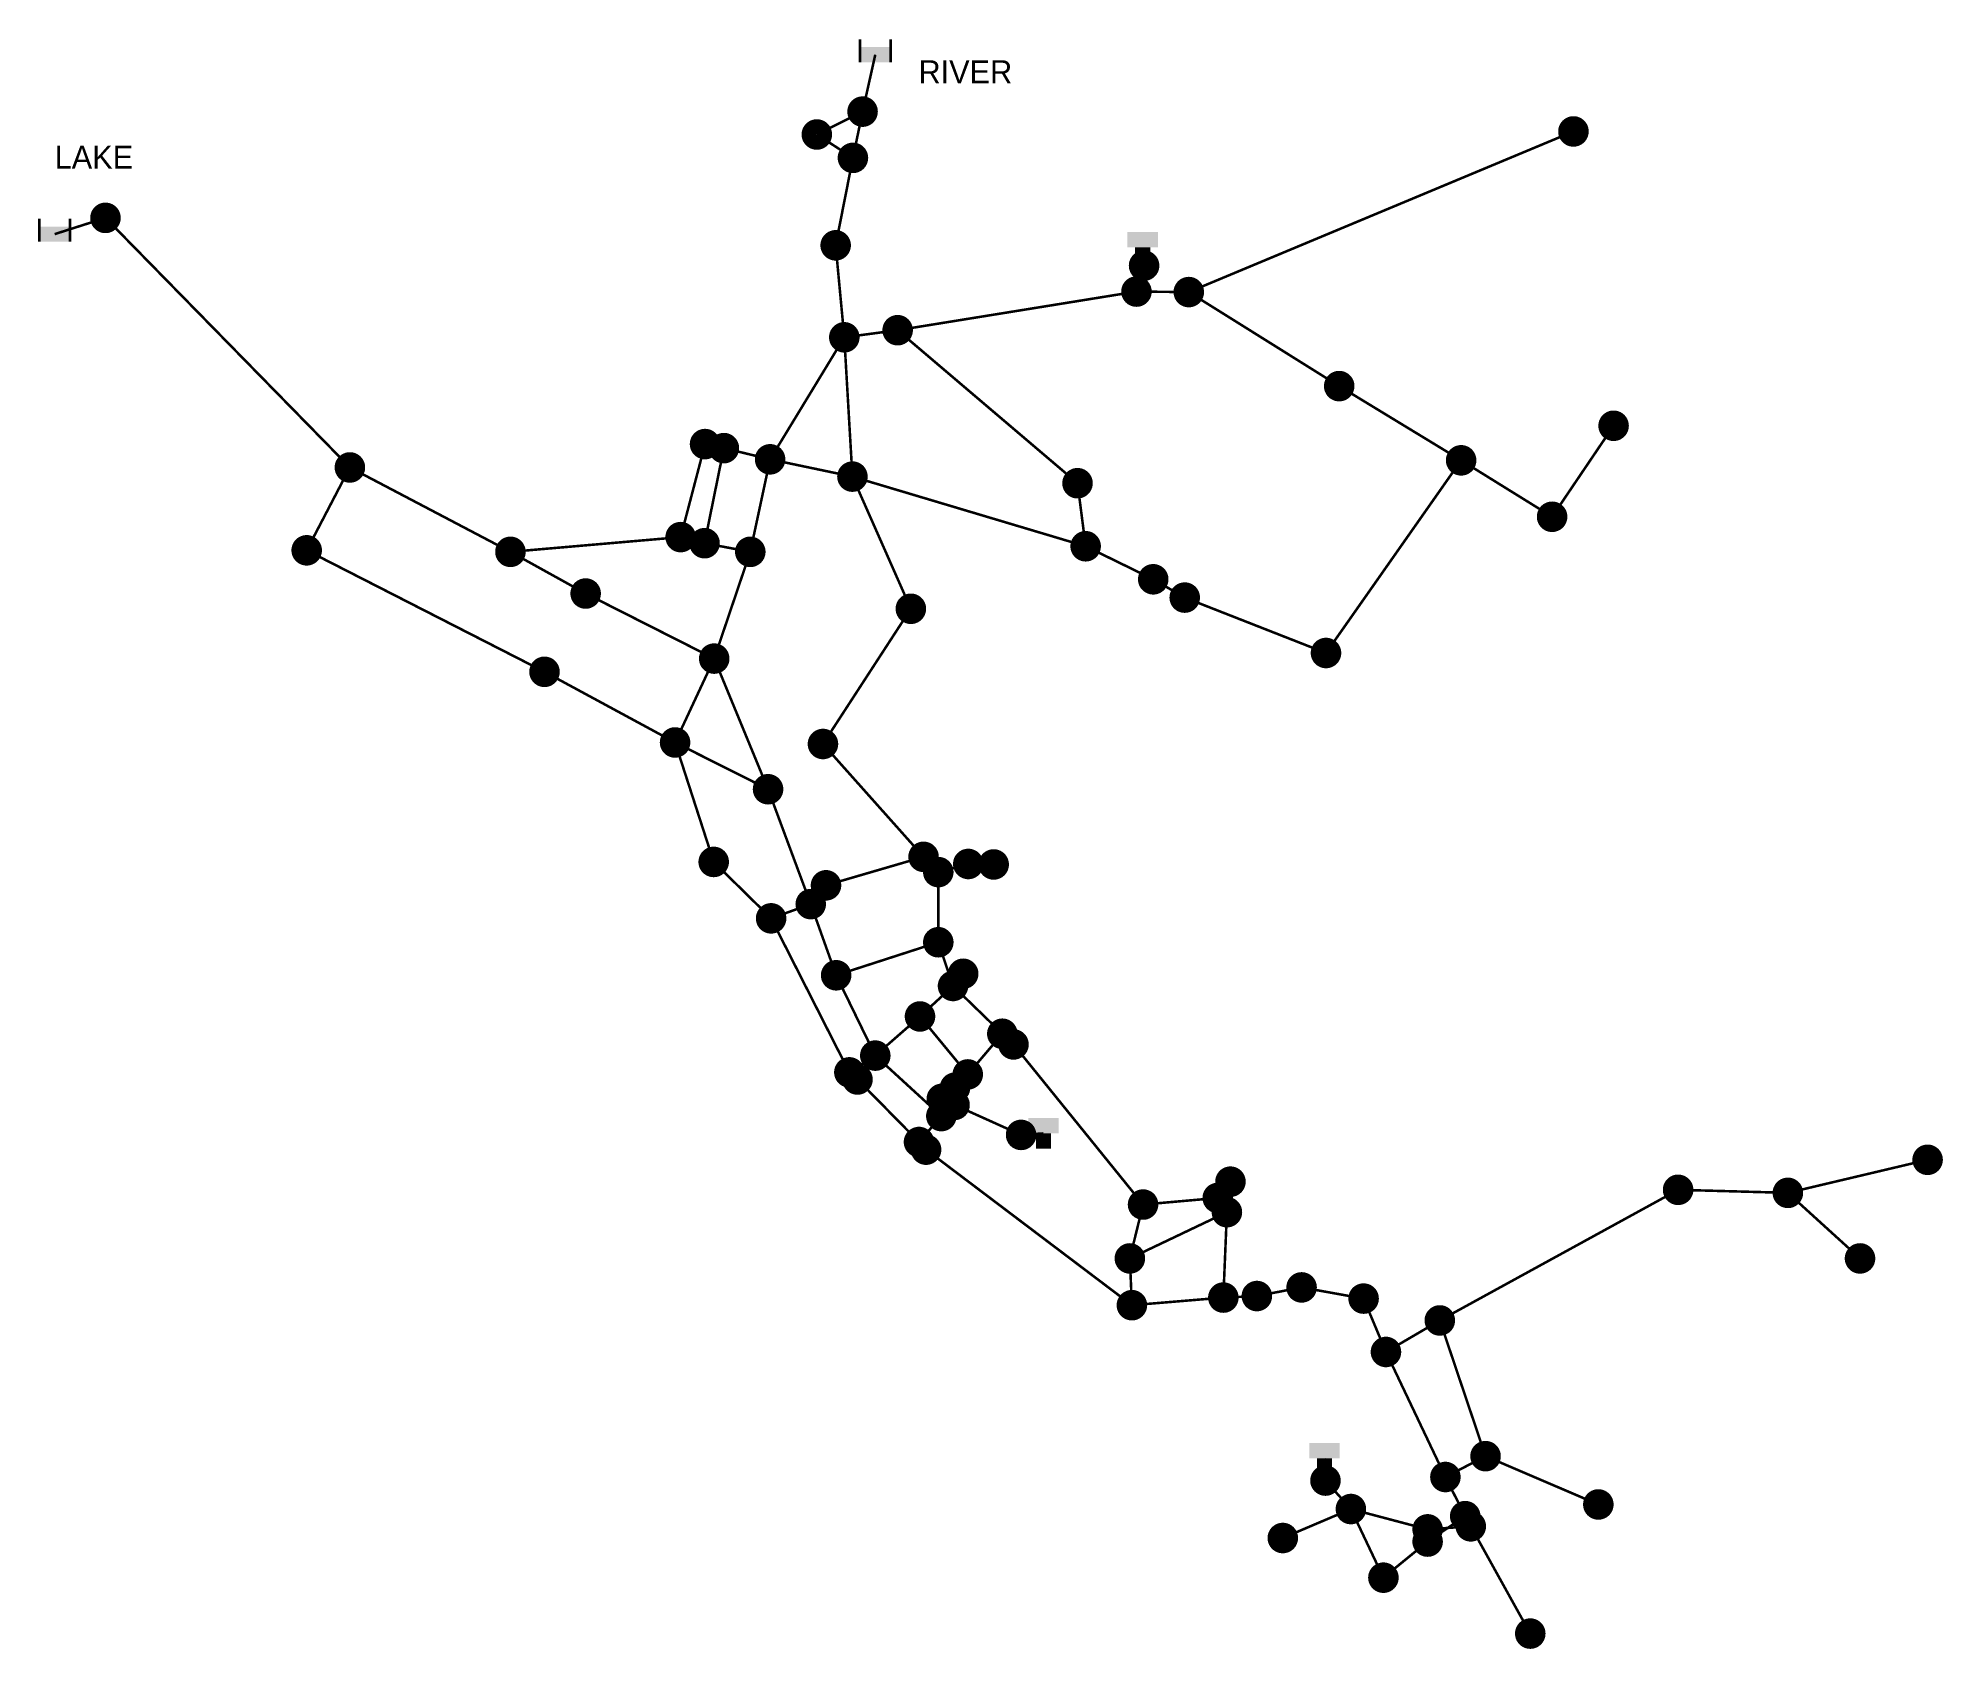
# Model space of a CAD drawing. Extents: x 7.7 to 45.2, y -0.3 to 31.4.
import ezdxf

# ---------------------------------------------------------------- set-up
doc = ezdxf.new("R2010")
doc.units = 0
for name, color, linetype in [('Junctions', 7, 'CONTINUOUS'), ('Labels', 7, 'CONTINUOUS'), ('Links', 7, 'CONTINUOUS'), ('Tanks', 7, 'CONTINUOUS')]:
    doc.layers.add(name, color=color, linetype=linetype)

msp = doc.modelspace()

# ---------------------------------------------------------------- linework, layer by layer
at = {"layer": 'Junctions', "color": 7, "const_width": 0.301}
for points in [[(23.75, 29.94, 1), (24.05, 29.94, 1)], [(22.85, 29.49, 1), (23.15, 29.49, 1)], [(37.74, 29.55, 1), (38.04, 29.55, 1)], [(23.56, 29.03, 1), (23.86, 29.03, 1)], [(8.85, 27.85, 1), (9.15, 27.85, 1)], [(23.22, 27.31, 1), (23.52, 27.31, 1)], [(29.29, 26.91, 1), (29.59, 26.91, 1)], [(29.14, 26.4, 1), (29.44, 26.4, 1)], [(30.17, 26.39, 1), (30.47, 26.39, 1)], [(24.44, 25.64, 1), (24.74, 25.64, 1)], [(23.39, 25.5, 1), (23.69, 25.5, 1)], [(33.13, 24.54, 1), (33.43, 24.54, 1)], [(38.53, 23.76, 1), (38.83, 23.76, 1)], [(20.65, 23.4, 1), (20.95, 23.4, 1)], [(21.02, 23.32, 1), (21.32, 23.32, 1)], [(21.93, 23.1, 1), (22.23, 23.1, 1)], [(35.53, 23.08, 1), (35.83, 23.08, 1)], [(13.66, 22.94, 1), (13.96, 22.94, 1)], [(23.55, 22.76, 1), (23.85, 22.76, 1)], [(27.98, 22.63, 1), (28.28, 22.63, 1)], [(37.32, 21.97, 1), (37.62, 21.97, 1)], [(20.17, 21.57, 1), (20.47, 21.57, 1)], [(20.64, 21.45, 1), (20.94, 21.45, 1)], [(12.81, 21.31, 1), (13.11, 21.31, 1)], [(16.82, 21.28, 1), (17.12, 21.28, 1)], [(21.54, 21.28, 1), (21.84, 21.28, 1)], [(28.14, 21.39, 1), (28.44, 21.39, 1)], [(29.47, 20.74, 1), (29.77, 20.74, 1)], [(18.3, 20.46, 1), (18.6, 20.46, 1)], [(30.09, 20.38, 1), (30.39, 20.38, 1)], [(24.7, 20.16, 1), (25, 20.16, 1)], [(32.87, 19.29, 1), (33.17, 19.29, 1)], [(17.49, 18.92, 1), (17.79, 18.92, 1)], [(20.83, 19.18, 1), (21.13, 19.18, 1)], [(20.06, 17.53, 1), (20.36, 17.53, 1)], [(22.97, 17.5, 1), (23.27, 17.5, 1)], [(21.89, 16.61, 1), (22.19, 16.61, 1)], [(20.82, 15.18, 1), (21.12, 15.18, 1)], [(24.95, 15.28, 1), (25.25, 15.28, 1)], [(25.83, 15.14, 1), (26.13, 15.14, 1)], [(26.33, 15.13, 1), (26.63, 15.13, 1)], [(23.03, 14.72, 1), (23.33, 14.72, 1)], [(25.24, 14.98, 1), (25.54, 14.98, 1)], [(22.73, 14.35, 1), (23.03, 14.35, 1)], [(21.95, 14.07, 1), (22.25, 14.07, 1)], [(25.24, 13.6, 1), (25.54, 13.6, 1)], [(23.23, 12.95, 1), (23.53, 12.95, 1)], [(25.73, 12.98, 1), (26.03, 12.98, 1)], [(25.53, 12.74, 1), (25.83, 12.74, 1)], [(24.88, 12.14, 1), (25.18, 12.14, 1)], [(26.5, 11.8, 1), (26.8, 11.8, 1)], [(24, 11.37, 1), (24.3, 11.37, 1)], [(26.72, 11.59, 1), (27.02, 11.59, 1)], [(23.49, 11.04, 1), (23.79, 11.04, 1)], [(25.82, 11, 1), (26.12, 11, 1)], [(23.65, 10.9, 1), (23.95, 10.9, 1)], [(25.57, 10.74, 1), (25.87, 10.74, 1)], [(25.31, 10.52, 1), (25.61, 10.52, 1)], [(25.56, 10.4, 1), (25.86, 10.4, 1)], [(25.3, 10.18, 1), (25.6, 10.18, 1)], [(24.86, 9.67, 1), (25.16, 9.67, 1)], [(25, 9.52, 1), (25.3, 9.52, 1)], [(26.87, 9.81, 1), (27.17, 9.81, 1)], [(44.71, 9.32, 1), (45.01, 9.32, 1)], [(30.99, 8.89, 1), (31.29, 8.89, 1)], [(39.8, 8.73, 1), (40.1, 8.73, 1)], [(29.27, 8.44, 1), (29.57, 8.44, 1)], [(30.74, 8.57, 1), (31.04, 8.57, 1)], [(41.96, 8.67, 1), (42.26, 8.67, 1)], [(30.92, 8.29, 1), (31.22, 8.29, 1)], [(29.01, 7.38, 1), (29.31, 7.38, 1)], [(43.38, 7.38, 1), (43.68, 7.38, 1)], [(29.05, 6.46, 1), (29.35, 6.46, 1)], [(30.85, 6.61, 1), (31.15, 6.61, 1)], [(31.51, 6.64, 1), (31.81, 6.64, 1)], [(32.39, 6.81, 1), (32.69, 6.81, 1)], [(33.61, 6.59, 1), (33.91, 6.59, 1)], [(35.11, 6.16, 1), (35.41, 6.16, 1)], [(34.05, 5.54, 1), (34.35, 5.54, 1)], [(36.01, 3.49, 1), (36.31, 3.49, 1)], [(35.22, 3.08, 1), (35.52, 3.08, 1)], [(32.86, 3.01, 1), (33.16, 3.01, 1)], [(33.36, 2.45, 1), (33.66, 2.45, 1)], [(38.23, 2.54, 1), (38.53, 2.54, 1)], [(34.87, 2.05, 1), (35.17, 2.05, 1)], [(35.61, 2.31, 1), (35.91, 2.31, 1)], [(35.72, 2.11, 1), (36.02, 2.11, 1)], [(32.02, 1.88, 1), (32.32, 1.88, 1)], [(34.87, 1.81, 1), (35.17, 1.81, 1)], [(34, 1.1, 1), (34.3, 1.1, 1)], [(36.89, 0, 1), (37.19, 0, 1)]]:
    msp.add_lwpolyline(points, format="xyb", close=True, dxfattribs=at)
at = {"layer": 'Links', "color": 7, "const_width": 0.0502}
for points in [[(24.15, 31.06), (23.9, 29.94)], [(23.9, 29.94), (23, 29.49)], [(23.9, 29.94), (23.71, 29.03)], [(23, 29.49), (23.71, 29.03)], [(30.32, 26.39), (37.89, 29.55)], [(23.71, 29.03), (23.37, 27.31)], [(8, 27.53), (9, 27.85)], [(9, 27.85), (13.81, 22.94)], [(23.37, 27.31), (23.54, 25.5)], [(29.41, 27.27), (29.44, 26.91)], [(29.44, 26.91), (29.29, 26.4)], [(24.59, 25.64), (29.29, 26.4)], [(29.29, 26.4), (30.32, 26.39)], [(30.32, 26.39), (33.28, 24.54)], [(23.54, 25.5), (22.08, 23.1)], [(23.54, 25.5), (24.59, 25.64)], [(23.54, 25.5), (23.7, 22.76)], [(24.59, 25.64), (28.13, 22.63)], [(33.28, 24.54), (35.68, 23.08)], [(38.68, 23.76), (37.47, 21.97)], [(20.8, 23.4), (20.32, 21.57)], [(21.17, 23.32), (20.79, 21.45)], [(21.17, 23.32), (20.8, 23.4)], [(22.08, 23.1), (21.17, 23.32)], [(13.81, 22.94), (12.96, 21.31)], [(13.81, 22.94), (16.97, 21.28)], [(22.08, 23.1), (21.69, 21.28)], [(23.7, 22.76), (22.08, 23.1)], [(33.02, 19.29), (35.68, 23.08)], [(37.47, 21.97), (35.68, 23.08)], [(23.7, 22.76), (28.29, 21.39)], [(23.7, 22.76), (24.85, 20.16)], [(28.29, 21.39), (28.13, 22.63)], [(20.32, 21.57), (16.97, 21.28)], [(20.79, 21.45), (20.32, 21.57)], [(21.69, 21.28), (20.79, 21.45)], [(29.62, 20.74), (28.29, 21.39)], [(12.96, 21.31), (17.64, 18.92)], [(16.97, 21.28), (18.45, 20.46)], [(20.98, 19.18), (21.69, 21.28)], [(30.24, 20.38), (29.62, 20.74)], [(18.45, 20.46), (20.98, 19.18)], [(30.24, 20.38), (33.02, 19.29)], [(24.85, 20.16), (23.12, 17.5)], [(20.98, 19.18), (20.21, 17.53)], [(20.98, 19.18), (22.04, 16.61)], [(17.64, 18.92), (20.21, 17.53)], [(20.21, 17.53), (22.04, 16.61)], [(20.21, 17.53), (20.97, 15.18)], [(23.12, 17.5), (25.1, 15.28)], [(22.04, 16.61), (22.88, 14.35)], [(20.97, 15.18), (22.1, 14.07)], [(25.1, 15.28), (23.18, 14.72)], [(25.1, 15.28), (25.39, 14.98)], [(25.39, 14.98), (25.98, 15.14)], [(25.39, 14.98), (25.39, 13.6)], [(25.98, 15.14), (26.48, 15.13)], [(22.88, 14.35), (23.18, 14.72)], [(22.1, 14.07), (22.88, 14.35)], [(22.88, 14.35), (23.38, 12.95)], [(22.1, 14.07), (23.64, 11.04)], [(25.39, 13.6), (23.38, 12.95)], [(25.39, 13.6), (25.68, 12.74)], [(23.38, 12.95), (24.15, 11.37)], [(25.68, 12.74), (25.03, 12.14)], [(25.88, 12.98), (25.68, 12.74)], [(25.68, 12.74), (26.65, 11.8)], [(25.03, 12.14), (24.15, 11.37)], [(25.03, 12.14), (25.97, 11)], [(25.97, 11), (26.65, 11.8)], [(26.65, 11.8), (26.87, 11.59)], [(24.15, 11.37), (23.64, 11.04)], [(24.15, 11.37), (25.45, 10.18)], [(26.87, 11.59), (29.42, 8.44)], [(23.64, 11.04), (23.8, 10.9)], [(23.8, 10.9), (25.01, 9.67)], [(25.72, 10.74), (25.97, 11)], [(25.46, 10.52), (25.72, 10.74)], [(25.45, 10.18), (25.01, 9.67)], [(25.71, 10.4), (25.45, 10.18)], [(27.02, 9.81), (25.71, 10.4)], [(27.46, 9.84), (27.02, 9.81)], [(25.01, 9.67), (25.15, 9.52)], [(25.15, 9.52), (29.2, 6.46)], [(42.11, 8.67), (44.86, 9.32)], [(30.89, 8.57), (31.14, 8.89)], [(35.26, 6.16), (39.95, 8.73)], [(39.95, 8.73), (42.11, 8.67)], [(42.11, 8.67), (43.53, 7.38)], [(29.42, 8.44), (29.16, 7.38)], [(29.16, 7.38), (31.07, 8.29)], [(29.42, 8.44), (30.89, 8.57)], [(30.89, 8.57), (31.07, 8.29)], [(31.07, 8.29), (31, 6.61)], [(29.16, 7.38), (29.2, 6.46)], [(31.66, 6.64), (32.54, 6.81)], [(32.54, 6.81), (33.76, 6.59)], [(29.2, 6.46), (31, 6.61)], [(31, 6.61), (31.66, 6.64)], [(33.76, 6.59), (34.2, 5.54)], [(34.2, 5.54), (35.26, 6.16)], [(35.26, 6.16), (36.16, 3.49)], [(34.2, 5.54), (35.37, 3.08)], [(32.99, 3.45), (33.01, 3.01)], [(35.37, 3.08), (36.16, 3.49)], [(36.16, 3.49), (38.38, 2.54)], [(33.01, 3.01), (33.51, 2.45)], [(35.37, 3.08), (35.76, 2.31)], [(33.51, 2.45), (32.17, 1.88)], [(35.02, 2.05), (33.51, 2.45)], [(33.51, 2.45), (34.15, 1.1)], [(35.76, 2.31), (35.02, 1.81)], [(35.76, 2.31), (35.87, 2.11)], [(35.87, 2.11), (35.02, 2.05)], [(35.02, 2.05), (35.02, 1.81)], [(35.87, 2.11), (37.04, 0)], [(35.02, 1.81), (34.15, 1.1)]]:
    msp.add_lwpolyline(points, dxfattribs=at)
at = {"layer": 'Tanks', "color": 7, "const_width": 0.0502}
for points in [[(23.849, 31.361), (23.849, 30.91)], [(24.451, 31.361), (24.451, 30.91)], [(7.699, 27.831), (7.699, 27.38)], [(8.301, 27.831), (8.301, 27.38)]]:
    msp.add_lwpolyline(points, dxfattribs=at)
at = {"layer": 'Tanks', "color": 7}
for points in [[(23.849, 30.91), (24.451, 30.91), (23.849, 31.21), (24.451, 31.21)], [(7.699, 27.38), (8.301, 27.38), (7.699, 27.68), (8.301, 27.68)], [(29.109, 27.27), (29.711, 27.27), (29.109, 27.571), (29.711, 27.571)], [(29.26, 27.27), (29.56, 27.27), (29.26, 26.969), (29.56, 26.969)], [(27.159, 9.84), (27.761, 9.84), (27.159, 10.141), (27.761, 10.141)], [(27.31, 9.84), (27.61, 9.84), (27.31, 9.539), (27.61, 9.539)], [(32.689, 3.45), (33.291, 3.45), (32.689, 3.751), (33.291, 3.751)], [(32.84, 3.45), (33.14, 3.45), (32.84, 3.149), (33.14, 3.149)]]:
    msp.add_solid(points, dxfattribs=at)

# ---------------------------------------------------------------- texts
at = {"layer": 'Labels'}
for s, p in [('RIVER', (25, 30.498)), ('LAKE', (8, 28.818))]:
    msp.add_text(s, height=0.4515, dxfattribs=at).set_placement(p)

doc.saveas('drawing.dxf')
